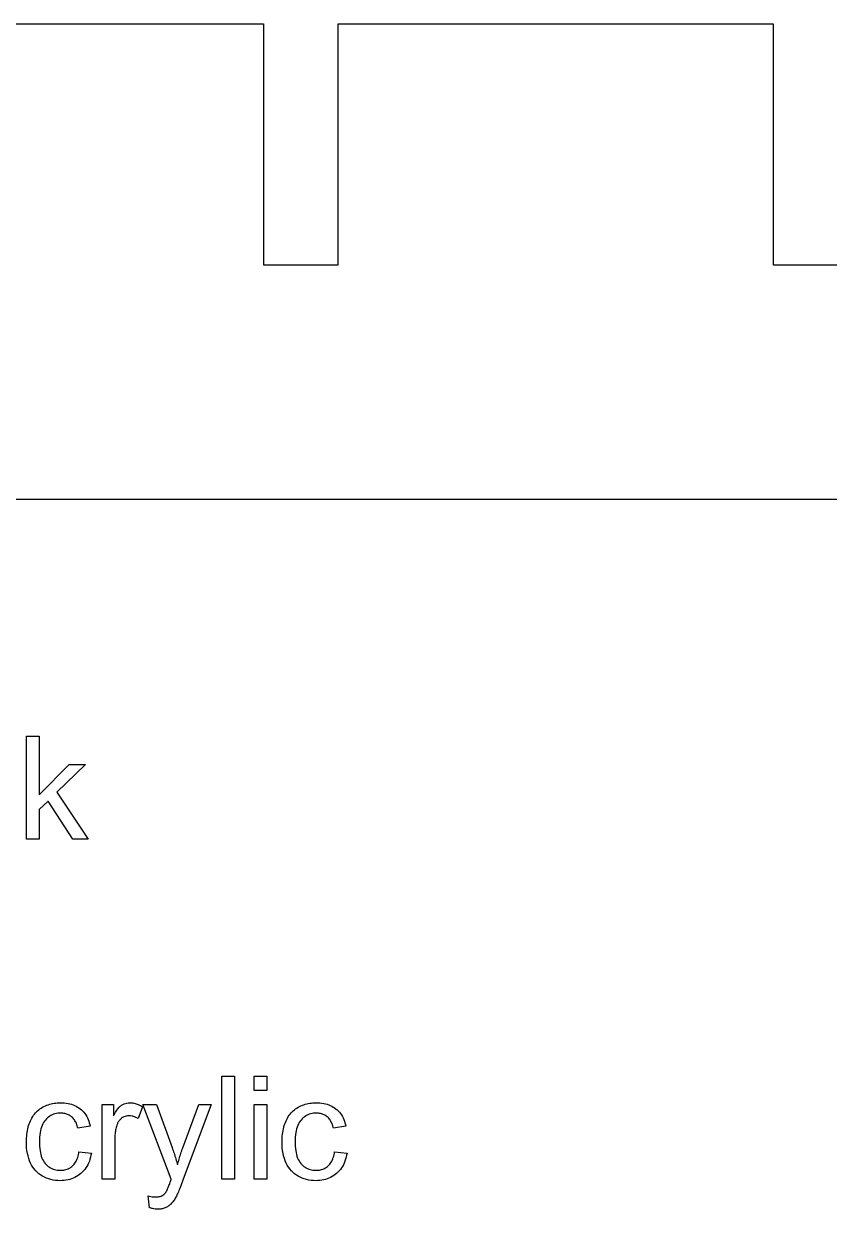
# Model space of a CAD drawing. Extents: x 16 to 234, y 9 to 84.
# Drawn here: x 101.85 to 125.55, y 9.11 to 44 of the extents above; entities that cross this region are included whole.
import ezdxf

# ---------------------------------------------------------------- set-up
doc = ezdxf.new("R2010")
doc.units = 0
doc.layers.add('baffles_C4_v3.0', color=7, linetype='CONTINUOUS')

msp = doc.modelspace()

# ---------------------------------------------------------------- linework, layer by layer
at = {"layer": 'baffles_C4_v3.0', "color": 1}
for p, q in [((96.099986, 44.000028), (108.899999, 44.000028)), ((108.899999, 44.000028), (108.899999, 36.900026)), ((111.099992, 36.900026), (111.099992, 44.000028)), ((111.099992, 44.000028), (123.900004, 44.000028)), ((123.900004, 44.000028), (123.900004, 36.900026)), ((108.899999, 36.900026), (109.999995, 36.900026)), ((109.999995, 36.900026), (111.099992, 36.900026)), ((123.900004, 36.900026), (125, 36.900026)), ((125, 36.900026), (126.099997, 36.900026)), ((230.000002, 30.000028), (19.999999, 30.000028))]:
    msp.add_line(p, q, dxfattribs=at)
at = {"layer": 'baffles_C4_v3.0', "color": 7}
for p, q in [((101.927402, 20.000027), (101.927402, 23.030333)), ((101.927402, 23.030333), (102.299474, 23.030333)), ((102.299474, 23.030333), (102.299474, 21.302273)), ((102.299474, 21.302273), (103.180039, 22.195242)), ((103.661662, 22.195242), (102.822439, 21.380821)), ((103.180039, 22.195242), (103.661662, 22.195242)), ((102.822439, 21.380821), (103.746413, 20.000027)), ((102.56199, 21.122439), (102.299474, 20.870258)), ((103.287527, 20.000027), (102.56199, 21.122439)), ((102.299474, 20.870258), (102.299474, 20.000027)), ((102.299474, 20.000027), (101.927402, 20.000027)), ((101.927402, 20.000027), (101.927402, 20.000027)), ((103.746413, 20.000027), (103.287527, 20.000027)), ((107.674399, 10.000026), (107.674399, 13.030332)), ((107.674399, 13.030332), (108.046471, 13.030332)), ((108.046471, 13.030332), (108.046471, 10.000026)), ((108.624536, 12.602451), (108.624536, 13.030332)), ((108.624536, 13.030332), (108.996607, 13.030332)), ((108.996607, 13.030332), (108.996607, 12.602451)), ((108.996607, 12.602451), (108.624536, 12.602451)), ((108.624536, 12.602451), (108.624536, 12.602451)), ((104.152167, 10.000026), (104.152167, 12.195241)), ((104.152167, 12.195241), (104.487031, 12.195241)), ((104.487031, 12.195241), (104.487031, 11.862444)), ((105.34486, 12.124961), (105.216702, 11.779762)), ((106.188168, 9.995892), (105.355143, 12.195241)), ((105.355143, 12.195241), (105.756153, 12.195241)), ((105.756153, 12.195241), (106.212972, 10.924)), ((106.525099, 10.915732), (106.994321, 12.195241)), ((107.366393, 12.195241), (106.531301, 9.962819)), ((106.994321, 12.195241), (107.366393, 12.195241)), ((108.624536, 10.000026), (108.624536, 12.195241)), ((108.624536, 12.195241), (108.996607, 12.195241)), ((108.996607, 12.195241), (108.996607, 10.000026)), ((103.802836, 11.550319), (103.441098, 11.494508)), ((111.325466, 11.550319), (110.963728, 11.494508)), ((104.524238, 11.14931), (104.524238, 10.000026)), ((103.472107, 10.804111), (103.837973, 10.756569)), ((103.472107, 10.804111), (103.472107, 10.804111)), ((110.994737, 10.804111), (111.360603, 10.756569)), ((110.994737, 10.804111), (110.994737, 10.804111)), ((104.524238, 10.000026), (104.152167, 10.000026)), ((104.152167, 10.000026), (104.152167, 10.000026)), ((108.046471, 10.000026), (107.674399, 10.000026)), ((107.674399, 10.000026), (107.674399, 10.000026)), ((108.996607, 10.000026), (108.624536, 10.000026)), ((108.624536, 10.000026), (108.624536, 10.000026)), ((105.549467, 9.154599), (105.508125, 9.503932)), ((105.54945, 9.154599), (105.549467, 9.154599))]:
    msp.add_line(p, q, dxfattribs=at)
for points, knots in [([(103.837973, 10.756569), (103.821347, 10.677389), (103.789403, 10.525253), (103.683094, 10.321146), (103.536984, 10.157443), (103.357062, 10.036573), (103.148533, 9.964203), (102.906228, 9.942083), (102.647713, 9.969034), (102.395267, 10.06942), (102.186031, 10.237404), (102.031062, 10.470943), (101.941917, 10.763452), (101.920113, 11.052044), (101.93361, 11.311574), (101.972431, 11.52116), (102.036946, 11.710229), (102.128626, 11.875931), (102.250458, 12.012864), (102.399553, 12.115864), (102.565114, 12.189817), (102.74273, 12.235492), (102.939732, 12.250223), (103.144838, 12.233341), (103.345731, 12.173156), (103.515652, 12.069977), (103.652474, 11.929739), (103.753086, 11.753092), (103.785797, 11.619768), (103.802836, 11.550319)], [0, 0, 0, 0, 0.241821, 0.464631, 0.681285, 0.893853, 1.107846, 1.336221, 1.618998, 1.879885, 2.140115, 2.41167, 2.707792, 3.047456, 3.27498, 3.486061, 3.684793, 3.871872, 4.050456, 4.22945, 4.4113, 4.59195, 4.776751, 5.001592, 5.205794, 5.40018, 5.591345, 5.787909, 6.001627, 6.001627, 6.001627, 6.001627]), ([(104.487031, 11.862444), (104.513751, 11.909082), (104.561906, 11.993132), (104.639658, 12.097919), (104.716406, 12.171122), (104.796325, 12.213928), (104.877725, 12.239682), (104.976482, 12.248414), (105.091595, 12.235043), (105.221587, 12.194542), (105.302657, 12.148782), (105.34486, 12.124961)], [0, 0, 0, 0, 0.161139, 0.290405, 0.390394, 0.476324, 0.56001, 0.644933, 0.771726, 0.905313, 1.050357, 1.050357, 1.050357, 1.050357]), ([(111.360603, 10.756569), (111.343977, 10.677389), (111.312033, 10.525253), (111.205724, 10.321146), (111.059614, 10.157443), (110.879692, 10.036573), (110.671163, 9.964203), (110.428858, 9.942083), (110.170343, 9.969034), (109.917897, 10.06942), (109.708661, 10.237404), (109.553692, 10.470943), (109.464547, 10.763452), (109.442743, 11.052044), (109.456239, 11.311574), (109.495061, 11.52116), (109.559576, 11.710229), (109.651256, 11.875931), (109.773088, 12.012864), (109.922183, 12.115864), (110.087744, 12.189817), (110.26536, 12.235492), (110.462361, 12.250223), (110.667468, 12.233341), (110.868361, 12.173156), (111.038282, 12.069977), (111.175104, 11.929739), (111.275716, 11.753092), (111.308427, 11.619768), (111.325466, 11.550319)], [0, 0, 0, 0, 0.241821, 0.464631, 0.681285, 0.893853, 1.107846, 1.336221, 1.618998, 1.879885, 2.140115, 2.41167, 2.707792, 3.047456, 3.27498, 3.486061, 3.684793, 3.871872, 4.050456, 4.22945, 4.4113, 4.59195, 4.776751, 5.001592, 5.205794, 5.40018, 5.591345, 5.787909, 6.001627, 6.001627, 6.001627, 6.001627]), ([(103.441098, 11.494508), (103.428437, 11.54026), (103.404481, 11.62683), (103.34216, 11.741027), (103.261591, 11.829593), (103.166274, 11.893586), (103.057429, 11.931659), (102.921335, 11.944038), (102.76637, 11.925671), (102.606986, 11.8554), (102.47332, 11.738253), (102.372767, 11.570051), (102.318061, 11.350222), (102.303132, 11.098568), (102.317718, 10.846439), (102.370096, 10.625062), (102.466339, 10.45575), (102.596263, 10.33929), (102.750752, 10.269322), (102.909231, 10.250859), (103.056496, 10.265033), (103.182717, 10.310888), (103.292008, 10.387601), (103.380028, 10.497342), (103.442418, 10.63988), (103.461754, 10.746839), (103.472107, 10.804111)], [0, 0, 0, 0, 0.142071, 0.268824, 0.386194, 0.497987, 0.60978, 0.728252, 0.905389, 1.071963, 1.243039, 1.430337, 1.650487, 1.91579, 2.184479, 2.406088, 2.592208, 2.759252, 2.921141, 3.093009, 3.231848, 3.361768, 3.491313, 3.627476, 3.77859, 3.952772, 3.952772, 3.952772, 3.952772]), ([(110.963728, 11.494508), (110.951067, 11.54026), (110.927111, 11.62683), (110.86479, 11.741027), (110.784221, 11.829593), (110.688904, 11.893586), (110.580059, 11.931659), (110.443964, 11.944038), (110.288999, 11.925671), (110.129616, 11.8554), (109.99595, 11.738253), (109.895397, 11.570051), (109.840691, 11.350222), (109.825762, 11.098568), (109.840348, 10.846439), (109.892726, 10.625062), (109.988969, 10.45575), (110.118893, 10.33929), (110.273382, 10.269322), (110.431861, 10.250859), (110.579126, 10.265033), (110.705346, 10.310888), (110.814638, 10.387601), (110.902658, 10.497342), (110.965048, 10.63988), (110.984383, 10.746839), (110.994737, 10.804111)], [0, 0, 0, 0, 0.142071, 0.268824, 0.386194, 0.497987, 0.60978, 0.728252, 0.905389, 1.071963, 1.243039, 1.430337, 1.650487, 1.91579, 2.184479, 2.406088, 2.592208, 2.759252, 2.921141, 3.093009, 3.231848, 3.361768, 3.491313, 3.627476, 3.77859, 3.952772, 3.952772, 3.952772, 3.952772]), ([(105.216702, 11.779762), (105.186877, 11.795812), (105.12915, 11.826875), (105.036445, 11.853945), (104.948032, 11.863262), (104.865293, 11.855193), (104.790334, 11.829717), (104.722981, 11.787761), (104.663457, 11.732946), (104.616432, 11.663567), (104.578011, 11.567212), (104.549534, 11.445539), (104.527832, 11.300206), (104.525455, 11.200382), (104.524238, 11.14931)], [0, 0, 0, 0, 0.10138, 0.196217, 0.287608, 0.36659, 0.443722, 0.522896, 0.603009, 0.684805, 0.771993, 0.912701, 1.058864, 1.211982, 1.211982, 1.211982, 1.211982]), ([(106.212972, 10.924), (106.23239, 10.86946), (106.271668, 10.759142), (106.324645, 10.589496), (106.356187, 10.473942), (106.372138, 10.415504)], [0, 0, 0, 0, 0.173673, 0.351281, 0.533001, 0.533001, 0.533001, 0.533001]), ([(106.372138, 10.415504), (106.386906, 10.472111), (106.416347, 10.58496), (106.467344, 10.751847), (106.505881, 10.8612), (106.525099, 10.915732)], [0, 0, 0, 0, 0.175493, 0.349857, 0.523303, 0.523303, 0.523303, 0.523303]), ([(105.508125, 9.503932), (105.533986, 9.497392), (105.583065, 9.484981), (105.654302, 9.473706), (105.725392, 9.469468), (105.795152, 9.47343), (105.862422, 9.486424), (105.919367, 9.509887), (105.967067, 9.542227), (106.008154, 9.581389), (106.044104, 9.628224), (106.075482, 9.694712), (106.112552, 9.787399), (106.143078, 9.869503), (106.164048, 9.931059), (106.175162, 9.961345), (106.183559, 9.98365), (106.188168, 9.995892)], [0, 0, 0, 0, 0.079997, 0.151817, 0.216, 0.293308, 0.360874, 0.420588, 0.476708, 0.532757, 0.590314, 0.652661, 0.752464, 0.890018, 0.915294, 0.947551, 0.986794, 0.986794, 0.986794, 0.986794]), ([(106.531301, 9.962819), (106.50409, 9.890611), (106.455715, 9.762241), (106.386871, 9.595733), (106.324225, 9.462841), (106.258349, 9.355156), (106.182451, 9.263589), (106.098096, 9.193674), (106.004685, 9.143707), (105.900365, 9.114988), (105.802138, 9.106722), (105.712382, 9.112903), (105.631938, 9.128342), (105.577766, 9.145586), (105.54945, 9.154599)], [0, 0, 0, 0, 0.231481, 0.411527, 0.540441, 0.671858, 0.789193, 0.895589, 0.998537, 1.104538, 1.217949, 1.292533, 1.373883, 1.462978, 1.462978, 1.462978, 1.462978])]:
    msp.add_open_spline(points, degree=3, knots=knots, dxfattribs=at)

doc.saveas('drawing.dxf')
